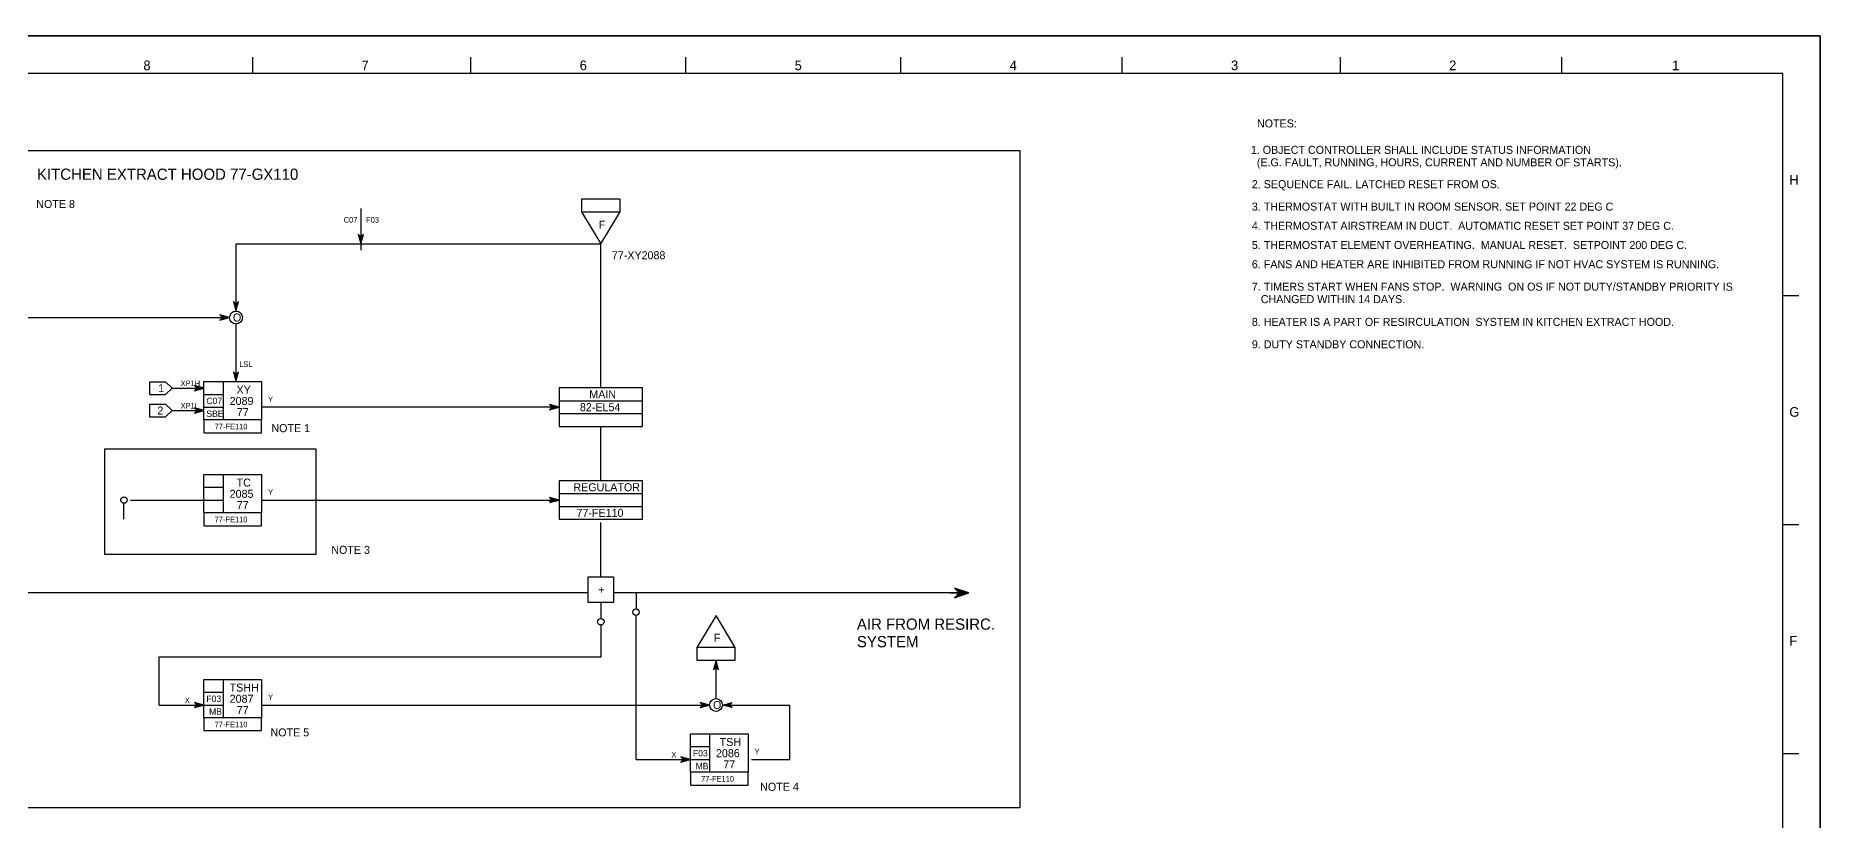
# Model space of a CAD drawing. Extents: x 0 to 841, y 0 to 594.
# Drawn here: x 283 to 841, y 349 to 594 of the extents above; entities that cross this region are included whole.
import ezdxf

# ---------------------------------------------------------------- set-up
doc = ezdxf.new("R2010")
doc.units = 0
for name, color, linetype in [('01-LIN-025-A', 7, 'Continuous'), ('09-LIN-050-B', 7, 'Continuous'), ('12-LIN-100-A', 7, 'Continuous'), ('18-LIN-025-SP', 7, 'Continuous'), ('36-TXT-035', 7, 'Continuous'), ('40-', 7, 'Continuous'), ('45-', 7, 'Continuous'), ('46-', 7, 'Continuous'), ('47-', 7, 'Continuous'), ('48-BOR-018', 7, 'Continuous'), ('50-REV-035-TRNG', 7, 'Continuous'), ('53-FAB-UD', 7, 'Continuous')]:
    doc.layers.add(name, color=color, linetype=linetype)

msp = doc.modelspace()

# ---------------------------------------------------------------- linework, layer by layer
at = {"layer": '01-LIN-025-A'}
for p, q in [((351.14, 587.26), (351.14, 582.23)), ((419.3, 587.26), (419.3, 582.23)), ((486.46, 587.26), (486.46, 582.23)), ((553.61, 587.26), (553.61, 582.23)), ((622.78, 587.26), (622.78, 582.23)), ((690.94, 587.26), (690.94, 582.23)), ((760.1, 587.26), (760.1, 582.23)), ((829.26, 582.23), (10.33, 582.23)), ((829.26, 112.01), (829.26, 582.23)), ((834.27, 512.76), (829.26, 512.76)), ((834.27, 441.28), (829.26, 441.28)), ((834.27, 369.8), (829.26, 369.8))]:
    msp.add_line(p, q, dxfattribs=at)
for points in [[(385, 540), (385, 527)], [(569, 420), (575, 420)], [(570.5, 421.5), (572, 420), (570.5, 418.5), (575, 420), (570.5, 421.5)], [(570.6, 421.4), (570.6, 421.47)], [(570.6, 418.53), (570.6, 418.6)], [(570.7, 421.3), (570.7, 421.43)], [(570.7, 418.57), (570.7, 418.7)], [(570.8, 421.2), (570.8, 421.4)], [(570.8, 418.6), (570.8, 418.8)], [(570.9, 421.1), (570.9, 421.37)], [(570.9, 418.63), (570.9, 418.9)], [(571, 421), (571, 421.33)], [(571, 418.67), (571, 419)], [(571.1, 420.9), (571.1, 421.3)], [(571.1, 418.7), (571.1, 419.1)], [(571.2, 420.8), (571.2, 421.27)], [(571.2, 418.73), (571.2, 419.2)], [(571.3, 420.7), (571.3, 421.23)], [(571.3, 418.77), (571.3, 419.3)], [(571.4, 420.6), (571.4, 421.2)], [(571.4, 418.8), (571.4, 419.4)], [(571.5, 420.5), (571.5, 421.17)], [(571.5, 418.83), (571.5, 419.5)], [(571.6, 420.4), (571.6, 421.13)], [(571.6, 418.87), (571.6, 419.6)], [(571.7, 420.3), (571.7, 421.1)], [(571.7, 418.9), (571.7, 419.7)], [(571.8, 420.2), (571.8, 421.07)], [(571.8, 418.93), (571.8, 419.8)], [(571.9, 420.1), (571.9, 421.03)], [(571.9, 418.97), (571.9, 419.9)], [(572, 420), (572, 421)], [(572, 419), (572, 420)], [(572.1, 419.03), (572.1, 420.97)], [(572.2, 419.07), (572.2, 420.93)], [(572.3, 419.1), (572.3, 420.9)], [(572.4, 419.13), (572.4, 420.87)], [(572.5, 419.17), (572.5, 420.83)], [(572.6, 419.2), (572.6, 420.8)], [(572.7, 419.23), (572.7, 420.77)], [(572.8, 419.27), (572.8, 420.73)], [(572.9, 419.3), (572.9, 420.7)], [(573, 419.33), (573, 420.67)], [(573.1, 419.37), (573.1, 420.63)], [(573.2, 419.4), (573.2, 420.6)], [(573.3, 419.43), (573.3, 420.57)], [(573.4, 419.47), (573.4, 420.53)], [(573.5, 419.5), (573.5, 420.5)], [(573.6, 419.53), (573.6, 420.47)], [(573.7, 419.57), (573.7, 420.43)], [(573.8, 419.6), (573.8, 420.4)], [(573.9, 419.63), (573.9, 420.37)], [(574, 419.67), (574, 420.33)], [(574.1, 419.7), (574.1, 420.3)], [(574.2, 419.73), (574.2, 420.27)], [(574.3, 419.77), (574.3, 420.23)], [(574.4, 419.8), (574.4, 420.2)], [(574.5, 419.83), (574.5, 420.17)], [(574.6, 419.87), (574.6, 420.13)], [(574.7, 419.9), (574.7, 420.1)], [(574.8, 419.93), (574.8, 420.07)], [(574.9, 419.97), (574.9, 420.03)]]:
    msp.add_lwpolyline(points, dxfattribs=at)
msp.add_lwpolyline([(456, 425), (464, 425), (464, 417), (456, 417)], close=True, dxfattribs=at)
at = {"layer": '09-LIN-050-B'}
msp.add_lwpolyline([(0, 0), (841, 0), (841, 594), (0, 594)], close=True, dxfattribs=at)
at = {"layer": '12-LIN-100-A'}
for p, q in [((319.03, 485.95), (319.03, 481.95)), ((319.03, 485.95), (324.03, 485.95)), ((326.03, 483.95), (324.03, 485.95)), ((319.03, 481.95), (324.03, 481.95)), ((324.03, 481.95), (326.03, 483.95)), ((447, 480), (473, 480)), ((319.03, 478.95), (319.03, 474.95)), ((319.03, 478.95), (324.03, 478.95)), ((319.03, 474.95), (324.03, 474.95)), ((326.03, 476.95), (324.03, 478.95)), ((324.03, 474.95), (326.03, 476.95)), ((447, 476), (473, 476)), ((447, 451), (473, 451)), ((447, 447), (473, 447))]:
    msp.add_line(p, q, dxfattribs=at)
for points in [[(0, 594), (841, 594), (841, 0), (0, 0)], [(447, 472), (473, 472), (473, 484), (447, 484)], [(447, 443), (473, 443), (473, 455), (447, 455)]]:
    msp.add_lwpolyline(points, close=True, dxfattribs=at)
at = {"layer": '18-LIN-025-SP'}
for p, q in [((460, 484), (460, 529)), ((447, 478), (354, 478)), ((460, 455), (460, 472)), ((460, 425), (460, 442))]:
    msp.add_line(p, q, dxfattribs=at)
for points in [[(278.23, 353), (591, 353), (591, 558), (278.23, 558)], [(305, 465), (371, 465), (371, 432), (305, 432)]]:
    msp.add_lwpolyline(points, close=True, dxfattribs=at)
at = {"layer": '40-'}
for p, q in [((456, 420), (238.61, 420)), ((574, 420), (464, 420))]:
    msp.add_line(p, q, dxfattribs=at)
at = {"layer": '46-'}
for p, q in [((385, 531.2), (384.2, 532)), ((384.2, 532), (385, 529)), ((385, 531), (384.4, 531.6)), ((384.4, 531.6), (385, 529.4)), ((385, 530.8), (384.6, 531.2)), ((384.6, 531.2), (385, 529.8)), ((385, 530.6), (384.8, 530.8)), ((384.8, 530.8), (385, 530.2)), ((385, 529), (385.8, 532)), ((385.8, 532), (385, 531.2)), ((385, 529.4), (385.6, 531.6)), ((385.6, 531.6), (385, 531)), ((385, 529.8), (385.4, 531.2)), ((385.4, 531.2), (385, 530.8)), ((385, 530.2), (385.2, 530.8)), ((385.2, 530.8), (385, 530.6)), ((346, 510.2), (345.2, 511)), ((345.2, 511), (346, 508)), ((346, 510), (345.4, 510.6)), ((345.4, 510.6), (346, 508.4)), ((346, 509.8), (345.6, 510.2)), ((345.6, 510.2), (346, 508.8)), ((346, 509.6), (345.8, 509.8)), ((345.8, 509.8), (346, 509.2)), ((346, 508), (346.8, 511)), ((346.8, 511), (346, 510.2)), ((346, 508.4), (346.6, 510.6)), ((346.6, 510.6), (346, 510)), ((346, 508.8), (346.4, 510.2)), ((346.4, 510.2), (346, 509.8)), ((346, 509.2), (346.2, 509.8)), ((346.2, 509.8), (346, 509.6)), ((344, 506), (341, 506.8)), ((341, 506.8), (341.8, 506)), ((341.8, 506), (341, 505.2)), ((341, 505.2), (344, 506)), ((343.6, 506), (341.4, 506.6)), ((341.4, 506.6), (342, 506)), ((342, 506), (341.4, 505.4)), ((341.4, 505.4), (343.6, 506)), ((343.2, 506), (341.8, 506.4)), ((341.8, 506.4), (342.2, 506)), ((342.2, 506), (341.8, 505.6)), ((341.8, 505.6), (343.2, 506)), ((342.8, 506), (342.2, 506.2)), ((342.2, 506.2), (342.4, 506)), ((342.4, 506), (342.2, 505.8)), ((342.2, 505.8), (342.8, 506)), ((346, 488.2), (345.2, 489)), ((345.2, 489), (346, 486)), ((346, 488), (345.4, 488.6)), ((345.4, 488.6), (346, 486.4)), ((346, 487.8), (345.6, 488.2)), ((345.6, 488.2), (346, 486.8)), ((346, 487.6), (345.8, 487.8)), ((345.8, 487.8), (346, 487.2)), ((346, 486), (346.8, 489)), ((346.8, 489), (346, 488.2)), ((346, 486.4), (346.6, 488.6)), ((346.6, 488.6), (346, 488)), ((346, 486.8), (346.4, 488.2)), ((346.4, 488.2), (346, 487.8)), ((346, 487.2), (346.2, 487.8)), ((346.2, 487.8), (346, 487.6)), ((336.03, 483.95), (333.03, 484.75)), ((333.03, 484.75), (333.83, 483.95)), ((333.83, 483.95), (333.03, 483.15)), ((333.03, 483.15), (336.03, 483.95)), ((335.63, 483.95), (333.43, 484.55)), ((333.43, 484.55), (334.03, 483.95)), ((334.03, 483.95), (333.43, 483.35)), ((333.43, 483.35), (335.63, 483.95)), ((335.23, 483.95), (333.83, 484.35)), ((333.83, 484.35), (334.23, 483.95)), ((334.23, 483.95), (333.83, 483.55)), ((333.83, 483.55), (335.23, 483.95)), ((334.83, 483.95), (334.23, 484.15)), ((334.23, 484.15), (334.43, 483.95)), ((334.43, 483.95), (334.23, 483.75)), ((334.23, 483.75), (334.83, 483.95)), ((336.03, 476.95), (333.03, 477.75)), ((333.03, 477.75), (333.83, 476.95)), ((333.83, 476.95), (333.03, 476.15)), ((333.03, 476.15), (336.03, 476.95)), ((335.63, 476.95), (333.43, 477.55)), ((333.43, 477.55), (334.03, 476.95)), ((334.03, 476.95), (333.43, 476.35)), ((333.43, 476.35), (335.63, 476.95)), ((335.23, 476.95), (333.83, 477.35)), ((333.83, 477.35), (334.23, 476.95)), ((334.23, 476.95), (333.83, 476.55)), ((333.83, 476.55), (335.23, 476.95)), ((334.83, 476.95), (334.23, 477.15)), ((334.23, 477.15), (334.43, 476.95)), ((334.43, 476.95), (334.23, 476.75)), ((334.23, 476.75), (334.83, 476.95)), ((447, 478), (444, 478.8)), ((444, 478.8), (444.8, 478)), ((444.8, 478), (444, 477.2)), ((444, 477.2), (447, 478)), ((446.6, 478), (444.4, 478.6)), ((444.4, 478.6), (445, 478)), ((445, 478), (444.4, 477.4)), ((444.4, 477.4), (446.6, 478)), ((446.2, 478), (444.8, 478.4)), ((444.8, 478.4), (445.2, 478)), ((445.2, 478), (444.8, 477.6)), ((444.8, 477.6), (446.2, 478)), ((445.8, 478), (445.2, 478.2)), ((445.2, 478.2), (445.4, 478)), ((445.4, 478), (445.2, 477.8)), ((445.2, 477.8), (445.8, 478)), ((447, 449), (444, 449.8)), ((444, 449.8), (444.8, 449)), ((444.8, 449), (444, 448.2)), ((444, 448.2), (447, 449)), ((446.6, 449), (444.4, 449.6)), ((444.4, 449.6), (445, 449)), ((445, 449), (444.4, 448.4)), ((444.4, 448.4), (446.6, 449)), ((446.2, 449), (444.8, 449.4)), ((444.8, 449.4), (445.2, 449)), ((445.2, 449), (444.8, 448.6)), ((444.8, 448.6), (446.2, 449)), ((445.8, 449), (445.2, 449.2)), ((445.2, 449.2), (445.4, 449)), ((445.4, 449), (445.2, 448.8)), ((445.2, 448.8), (445.8, 449)), ((496, 399), (495.2, 396)), ((495.2, 396), (496, 396.8)), ((496, 398.6), (495.4, 396.4)), ((495.4, 396.4), (496, 397)), ((496, 398.2), (495.6, 396.8)), ((495.6, 396.8), (496, 397.2)), ((496, 397.8), (495.8, 397.2)), ((495.8, 397.2), (496, 397.4)), ((496.8, 396), (496, 399)), ((496.6, 396.4), (496, 398.6)), ((496.4, 396.8), (496, 398.2)), ((496.2, 397.2), (496, 397.8)), ((496, 397.4), (496.2, 397.2)), ((496, 397.2), (496.4, 396.8)), ((496, 397), (496.6, 396.4)), ((496, 396.8), (496.8, 396)), ((336, 385), (333, 385.8)), ((333, 385.8), (333.8, 385)), ((333.8, 385), (333, 384.2)), ((333, 384.2), (336, 385)), ((335.6, 385), (333.4, 385.6)), ((333.4, 385.6), (334, 385)), ((334, 385), (333.4, 384.4)), ((333.4, 384.4), (335.6, 385)), ((335.2, 385), (333.8, 385.4)), ((333.8, 385.4), (334.2, 385)), ((334.2, 385), (333.8, 384.6)), ((333.8, 384.6), (335.2, 385)), ((334.8, 385), (334.2, 385.2)), ((334.2, 385.2), (334.4, 385)), ((334.4, 385), (334.2, 384.8)), ((334.2, 384.8), (334.8, 385)), ((494, 385), (491, 385.8)), ((491, 385.8), (491.8, 385)), ((491.8, 385), (491, 384.2)), ((491, 384.2), (494, 385)), ((493.6, 385), (491.4, 385.6)), ((491.4, 385.6), (492, 385)), ((492, 385), (491.4, 384.4)), ((491.4, 384.4), (493.6, 385)), ((493.2, 385), (491.8, 385.4)), ((491.8, 385.4), (492.2, 385)), ((492.2, 385), (491.8, 384.6)), ((491.8, 384.6), (493.2, 385)), ((492.8, 385), (492.2, 385.2)), ((492.2, 385.2), (492.4, 385)), ((492.4, 385), (492.2, 384.8)), ((492.2, 384.8), (492.8, 385)), ((498, 385), (501, 385.8)), ((501, 384.2), (498, 385)), ((498.4, 385), (500.6, 385.6)), ((500.6, 384.4), (498.4, 385)), ((498.8, 385), (500.2, 385.4)), ((500.2, 384.6), (498.8, 385)), ((499.2, 385), (499.8, 385.2)), ((499.8, 384.8), (499.2, 385)), ((499.8, 385.2), (499.6, 385)), ((499.6, 385), (499.8, 384.8)), ((500.2, 385.4), (499.8, 385)), ((499.8, 385), (500.2, 384.6)), ((500.6, 385.6), (500, 385)), ((500, 385), (500.6, 384.4)), ((501, 385.8), (500.2, 385)), ((500.2, 385), (501, 384.2)), ((488, 368), (485, 368.8)), ((485, 368.8), (485.8, 368)), ((485.8, 368), (485, 367.2)), ((485, 367.2), (488, 368)), ((487.6, 368), (485.4, 368.6)), ((485.4, 368.6), (486, 368)), ((486, 368), (485.4, 367.4)), ((485.4, 367.4), (487.6, 368)), ((487.2, 368), (485.8, 368.4)), ((485.8, 368.4), (486.2, 368)), ((486.2, 368), (485.8, 367.6)), ((485.8, 367.6), (487.2, 368)), ((486.8, 368), (486.2, 368.2)), ((486.2, 368.2), (486.4, 368)), ((486.4, 368), (486.2, 367.8)), ((486.2, 367.8), (486.8, 368))]:
    msp.add_line(p, q, dxfattribs=at)
for points in [[(346.05, 529), (460, 529)], [(346.05, 508), (346.05, 529)], [(148, 506), (344, 506)], [(346.05, 487), (346.05, 504)], [(326.03, 483.95), (336.03, 483.95)], [(326.03, 476.95), (336.03, 476.95)], [(313, 449), (336, 449)], [(354, 449), (447, 449)], [(471, 368), (471, 413)], [(460.05, 400), (460.05, 410)], [(322.05, 385), (322.05, 400)], [(322.05, 400), (460.05, 400)], [(496.05, 387), (496.05, 399)], [(322, 385), (335.05, 385)], [(354, 385), (494, 385)], [(498.05, 385), (519.05, 385)], [(519.05, 368), (519.05, 385)], [(471, 368), (489, 368)], [(507.05, 368), (519.05, 368)]]:
    msp.add_lwpolyline(points, dxfattribs=at)
at = {"layer": '47-'}
for p, q in [((311, 443), (311, 448)), ((471, 420), (471, 415)), ((460, 417), (460, 412))]:
    msp.add_line(p, q, dxfattribs=at)
for centre in [(311, 449), (471, 414), (460, 411)]:
    msp.add_circle(centre, 1, dxfattribs=at)
at = {"layer": '48-BOR-018'}
for p, q in [((336, 486), (354, 486)), ((336, 474), (336, 486)), ((342, 486), (342, 474)), ((354, 486), (354, 474)), ((336, 482), (342, 482)), ((336, 478), (342, 478)), ((354, 474), (336, 474)), ((336, 474), (336, 470)), ((354, 470), (354, 474)), ((336, 470), (354, 470)), ((336, 457), (354, 457)), ((336, 445), (336, 457)), ((336, 453), (342, 453)), ((342, 457), (342, 445)), ((354, 457), (354, 445)), ((336, 449), (342, 449)), ((354, 445), (336, 445)), ((336, 445), (336, 441)), ((336, 441), (354, 441)), ((354, 441), (354, 445)), ((336, 393), (354, 393)), ((336, 381), (336, 393)), ((342, 393), (342, 381)), ((354, 393), (354, 381)), ((336, 389), (342, 389)), ((336, 385), (342, 385)), ((354, 381), (336, 381)), ((336, 381), (336, 377)), ((354, 377), (354, 381)), ((336, 377), (354, 377)), ((488, 376), (506, 376)), ((488, 364), (488, 376)), ((494, 376), (494, 364)), ((506, 376), (506, 364)), ((488, 372), (494, 372)), ((488, 368), (494, 368)), ((506, 364), (488, 364)), ((488, 364), (488, 360)), ((506, 360), (506, 364)), ((488, 360), (506, 360))]:
    msp.add_line(p, q, dxfattribs=at)
for centre in [(346, 506), (496, 385)]:
    msp.add_circle(centre, 2, dxfattribs=at)
at = {"layer": '53-FAB-UD'}
for p, q in [((466, 543), (454, 543)), ((454, 543), (454, 539)), ((466, 539), (466, 543)), ((454, 539), (466, 539)), ((454, 539), (460, 529)), ((460, 529), (466, 539)), ((496, 413), (490, 403)), ((502, 403), (496, 413)), ((502, 403), (490, 403)), ((490, 403), (490, 399)), ((502, 399), (502, 403)), ((490, 399), (502, 399))]:
    msp.add_line(p, q, dxfattribs=at)

# ---------------------------------------------------------------- texts
at = {"layer": '01-LIN-025-A'}
for s, p in [('8', (317.08, 583.23)), ('7', (385.24, 583.23)), ('6', (453.4, 583.23)), ('5', (520.56, 583.23)), ('4', (587.72, 583.23)), ('3', (656.88, 583.23)), ('2', (725.04, 583.23)), ('1', (794.71, 583.23)), ('H', (831.31, 547.49)), ('G', (831.31, 475.01)), ('F', (831.31, 403.53))]:
    msp.add_text(s, height=3.02, dxfattribs=at).set_placement(p)
at = {"layer": '12-LIN-100-A'}
for s, p in [('NOTES:', (665, 565.36)), ('1. OBJECT CONTROLLER SHALL INCLUDE STATUS INFORMATION ', (663.09, 557.11)), ('  (E.G. FAULT, RUNNING, HOURS, CURRENT AND NUMBER OF STARTS).', (663.09, 553.21)), ('2. SEQUENCE FAIL. LATCHED RESET FROM OS. ', (663.4, 546.39)), ('3. THERMOSTAT WITH BUILT IN ROOM SENSOR. SET POINT 22 DEG C', (663.4, 539.39)), ('4. THERMOSTAT AIRSTREAM IN DUCT.  AUTOMATIC RESET SET POINT 37 DEG C.', (663.4, 533.39)), ('5. THERMOSTAT ELEMENT OVERHEATING.  MANUAL RESET.  SETPOINT 200 DEG C.', (663.4, 527.39)), ('6. FANS AND HEATER ARE INHIBITED FROM RUNNING IF NOT HVAC SYSTEM IS RUNNING.', (663.4, 521.39)), ('7. TIMERS START WHEN FANS STOP.  WARNING  ON OS IF NOT DUTY/STANDBY PRIORITY IS ', (663.4, 514.39)), ('   CHANGED WITHIN 14 DAYS.', (663.4, 510.49)), ('8. HEATER IS A PART OF RESIRCULATION  SYSTEM IN KITCHEN EXTRACT HOOD.', (663.4, 503.39)), ('9. DUTY STANDBY CONNECTION.', (663.4, 496.39)), ('1', (321.7, 482.7)), ('MAIN', (456.39, 480.75)), ('2', (321.44, 475.7)), ('82-EL54', (453.46, 476.75)), ('REGULATOR', (451.43, 451.75)), ('77-FE110', (452.39, 443.75)), ('+', (459.17, 419.75))]:
    msp.add_text(s, height=2.5, dxfattribs=at).set_placement(p)
at = {"layer": '36-TXT-035'}
for s, p in [('KITCHEN EXTRACT HOOD 77-GX110', (283.82, 549)), ('AIR FROM RESIRC.', (540, 408.5)), ('SYSTEM', (540, 403.04))]:
    msp.add_text(s, height=3.5, dxfattribs=at).set_placement(p)
at = {"layer": '45-'}
for s, p in [('C07', (379.66, 535.63)), ('F03', (386.66, 535.63)), ('LSL', (347.03, 490.57)), ('XP1H', (328.69, 484.57)), ('Y', (356.03, 479.57)), ('XP1L', (328.69, 477.57)), ('Y', (356.03, 450.57)), ('X', (330.03, 385.57)), ('Y', (356.03, 386.57)), ('X', (482.03, 368.57)), ('Y', (508.03, 369.57))]:
    msp.add_text(s, height=1.75, dxfattribs=at).set_placement(p)
at = {"layer": '50-REV-035-TRNG'}
for s, height, p in [('NOTE 8', 2.5, (283.61, 540.2)), ('77-XY2088', 2.5, (463.44, 524.2)), ('O', 2.5, (345.05, 504.75)), ('C07', 2, (336.78, 478.95)), ('2089', 2.5, (344.03, 478.7)), ('XY', 2.5, (346.19, 482.2)), ('SBE', 2, (336.75, 474.95)), ('77', 2.5, (346.26, 475.2)), ('77-FE110', 1.75, (339.32, 471.07)), ('NOTE 1', 2.5, (357.08, 470.2)), ('2085', 2.5, (344.03, 449.7)), ('TC', 2.5, (346.2, 453.2)), ('77', 2.5, (346.26, 446.2)), ('77-FE110', 1.75, (339.32, 442.07)), ('NOTE 3', 2.5, (375.79, 432.2)), ('TSHH', 2.5, (344.02, 389.2)), ('F03', 2, (336.78, 385.95)), ('2087', 2.5, (344.03, 385.7)), ('O', 2.5, (495.05, 383.75)), ('MB', 2, (337.61, 381.95)), ('77-FE110', 1.75, (339.32, 378.07)), ('77', 2.5, (346.26, 382.2)), ('NOTE 5', 2.5, (356.79, 375.2)), ('TSH', 2.5, (497.14, 372.2)), ('F03', 2, (488.78, 368.95)), ('2086', 2.5, (495.97, 368.7)), ('MB', 2, (489.61, 364.95)), ('77-FE110', 1.75, (491.32, 361.07)), ('77', 2.5, (498.26, 365.2)), ('NOTE 4', 2.5, (509.79, 358.2))]:
    msp.add_text(s, height=height, dxfattribs=at).set_placement(p)
at = {"layer": '53-FAB-UD'}
for p in [(459.34, 533.75), (495.34, 404.75)]:
    msp.add_text('F', height=2.5, dxfattribs=at).set_placement(p)

doc.saveas('drawing.dxf')
